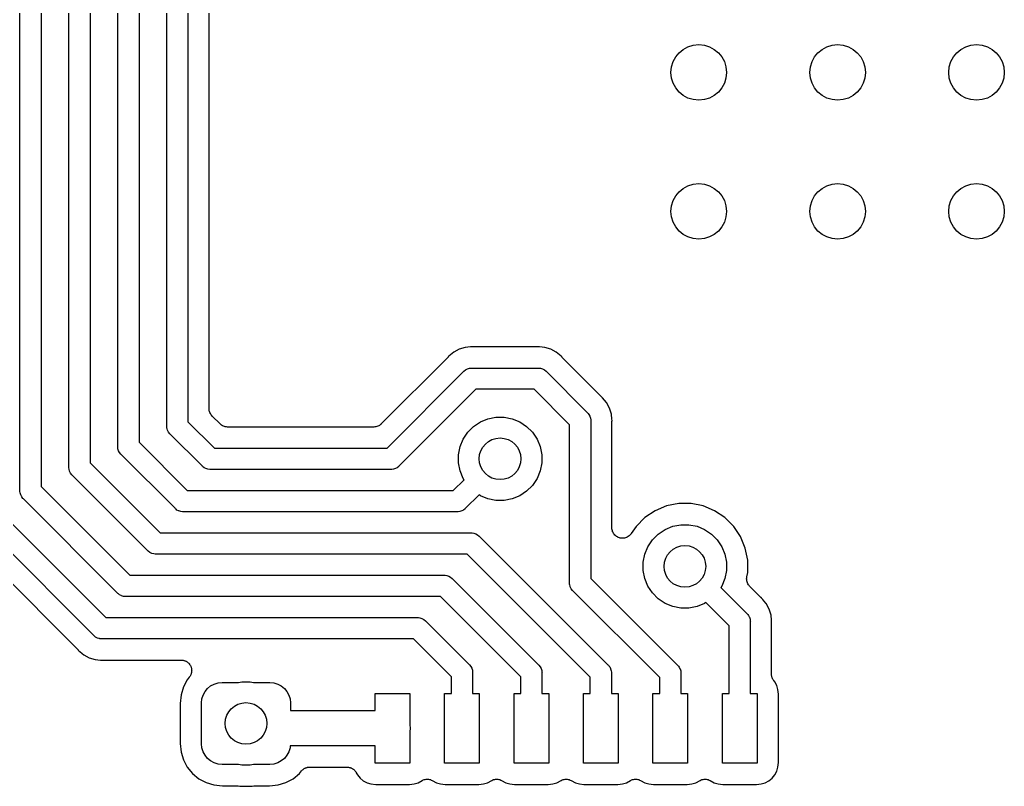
# Model space of a CAD drawing. Extents: x 0.48 to 2.43, y -7.79 to -4.85.
# Drawn here: x 1.3036 to 1.5827, y -6.5172 to -6.3 of the extents above; entities that cross this region are included whole.
import ezdxf

# ---------------------------------------------------------------- set-up
doc = ezdxf.new("R2010")
doc.units = 0
doc.header["$MEASUREMENT"] = 0
doc.layers.add('BLACK', color=7, linetype='CONTINUOUS')

msp = doc.modelspace()

# ---------------------------------------------------------------- linework, layer by layer
at = {"layer": 'BLACK', "linetype": 'CONTINUOUS'}
for p, q in [((1.30364, -6.43337), (1.30364, -5.95482)), ((1.30964, -5.95592), (1.30964, -6.43228)), ((1.31751, -6.42666), (1.31751, -5.96057)), ((1.32351, -5.96167), (1.32351, -6.42557)), ((1.33139, -6.42085), (1.33139, -5.96632)), ((1.33739, -5.96741), (1.33739, -6.41976)), ((1.34526, -6.41504), (1.34526, -5.97207)), ((1.35126, -5.97316), (1.35126, -6.41395)), ((1.35726, -6.41022), (1.35726, -6.00315)), ((1.42661, -6.39422), (1.42523, -6.39535)), ((1.42817, -6.39339), (1.42661, -6.39422)), ((1.42987, -6.39287), (1.42817, -6.39339)), ((1.43133, -6.39273), (1.42987, -6.39287)), ((1.43163, -6.3927), (1.43133, -6.39273)), ((1.43133, -6.39273), (1.43133, -6.39273)), ((1.43192, -6.39273), (1.43163, -6.3927)), ((1.43205, -6.39273), (1.43192, -6.39273)), ((1.43218, -6.39274), (1.43205, -6.39273)), ((1.43222, -6.39274), (1.43218, -6.39274)), ((1.45004, -6.39274), (1.43222, -6.39274)), ((1.45017, -6.39273), (1.45004, -6.39274)), ((1.4503, -6.39273), (1.45017, -6.39273)), ((1.45034, -6.39273), (1.4503, -6.39273)), ((1.45063, -6.3927), (1.45034, -6.39273)), ((1.45093, -6.39273), (1.45063, -6.3927)), ((1.4524, -6.39287), (1.45093, -6.39273)), ((1.45093, -6.39273), (1.45093, -6.39273)), ((1.45409, -6.39339), (1.4524, -6.39287)), ((1.45566, -6.39422), (1.45409, -6.39339)), ((1.45703, -6.39535), (1.45566, -6.39422)), ((1.42485, -6.3958), (1.40608, -6.41456)), ((1.42493, -6.3957), (1.42485, -6.3958)), ((1.42502, -6.39561), (1.42493, -6.3957)), ((1.42505, -6.39558), (1.42502, -6.39561)), ((1.42523, -6.39535), (1.42505, -6.39558)), ((1.45722, -6.39558), (1.45703, -6.39535)), ((1.45731, -6.39567), (1.45722, -6.39558)), ((1.45738, -6.39577), (1.45731, -6.39567)), ((1.45741, -6.3958), (1.45738, -6.39577)), ((1.46838, -6.40676), (1.45741, -6.3958)), ((1.40769, -6.42144), (1.4294, -6.39973)), ((1.4294, -6.39973), (1.4295, -6.39961)), ((1.4295, -6.39961), (1.42995, -6.39924)), ((1.42995, -6.39924), (1.43048, -6.39896)), ((1.43048, -6.39896), (1.43104, -6.39879)), ((1.43104, -6.39879), (1.43148, -6.39874)), ((1.43148, -6.39874), (1.43163, -6.39873)), ((1.43148, -6.39874), (1.43148, -6.39874)), ((1.43163, -6.39873), (1.43178, -6.39874)), ((1.43178, -6.39874), (1.45049, -6.39874)), ((1.45049, -6.39874), (1.45063, -6.39873)), ((1.45063, -6.39873), (1.45078, -6.39874)), ((1.45078, -6.39874), (1.45078, -6.39874)), ((1.45078, -6.39874), (1.45122, -6.39879)), ((1.45122, -6.39879), (1.45179, -6.39896)), ((1.45179, -6.39896), (1.45231, -6.39924)), ((1.45231, -6.39924), (1.45277, -6.39961)), ((1.45277, -6.39961), (1.45286, -6.39973)), ((1.45286, -6.39973), (1.46445, -6.41131)), ((1.43287, -6.40474), (1.41116, -6.42646)), ((1.44939, -6.40474), (1.43287, -6.40474)), ((1.45943, -6.41478), (1.44939, -6.40474)), ((1.46847, -6.40684), (1.46838, -6.40676)), ((1.46856, -6.40693), (1.46847, -6.40684)), ((1.4686, -6.40696), (1.46856, -6.40693)), ((1.46882, -6.40714), (1.4686, -6.40696)), ((1.46995, -6.40852), (1.46882, -6.40714)), ((1.35729, -6.4105), (1.35726, -6.41022)), ((1.35731, -6.41077), (1.35729, -6.4105)), ((1.35732, -6.41078), (1.35731, -6.41077)), ((1.35732, -6.4108), (1.35732, -6.41078)), ((1.3574, -6.41107), (1.35732, -6.4108)), ((1.47078, -6.41008), (1.46995, -6.40852)), ((1.4713, -6.41178), (1.47078, -6.41008)), ((1.35747, -6.41133), (1.3574, -6.41107)), ((1.35748, -6.41135), (1.35747, -6.41133)), ((1.35749, -6.41136), (1.35748, -6.41135)), ((1.35762, -6.41161), (1.35749, -6.41136)), ((1.35774, -6.41185), (1.35762, -6.41161)), ((1.35775, -6.41186), (1.35774, -6.41185)), ((1.35776, -6.41188), (1.35775, -6.41186)), ((1.35793, -6.41209), (1.35776, -6.41188)), ((1.35811, -6.41231), (1.35793, -6.41209)), ((1.35813, -6.41233), (1.35811, -6.41231)), ((1.35814, -6.41234), (1.35813, -6.41233)), ((1.35813, -6.41233), (1.35813, -6.41233)), ((1.35813, -6.41233), (1.35813, -6.41233)), ((1.36036, -6.41456), (1.35814, -6.41234)), ((1.43415, -6.41396), (1.4363, -6.41307)), ((1.4363, -6.41307), (1.43858, -6.41262)), ((1.43858, -6.41262), (1.44091, -6.41262)), ((1.44091, -6.41262), (1.44319, -6.41307)), ((1.44319, -6.41307), (1.44534, -6.41396)), ((1.46445, -6.41131), (1.46456, -6.41141)), ((1.46456, -6.41141), (1.46475, -6.41164)), ((1.46475, -6.41164), (1.46494, -6.41186)), ((1.46494, -6.41186), (1.46518, -6.41233)), ((1.46518, -6.41233), (1.46521, -6.41239)), ((1.46521, -6.41239), (1.46539, -6.41295)), ((1.46539, -6.41295), (1.46543, -6.41339)), ((1.46543, -6.41339), (1.46544, -6.41354)), ((1.46544, -6.41354), (1.46543, -6.41369)), ((1.46543, -6.41369), (1.46543, -6.45833)), ((1.47144, -6.41324), (1.4713, -6.41178)), ((1.47147, -6.41354), (1.47144, -6.41324)), ((1.47144, -6.41324), (1.47144, -6.41324)), ((1.47144, -6.41383), (1.47147, -6.41354)), ((1.34524, -6.41519), (1.34526, -6.41504)), ((1.34527, -6.41544), (1.34524, -6.41519)), ((1.3453, -6.41578), (1.34527, -6.41544)), ((1.34534, -6.4159), (1.3453, -6.41578)), ((1.34547, -6.41634), (1.34534, -6.4159)), ((1.34557, -6.41653), (1.34547, -6.41634)), ((1.34575, -6.41686), (1.34557, -6.41653)), ((1.35126, -6.41395), (1.35875, -6.42144)), ((1.36057, -6.41474), (1.36036, -6.41456)), ((1.36079, -6.41491), (1.36057, -6.41474)), ((1.3608, -6.41492), (1.36079, -6.41491)), ((1.36081, -6.41493), (1.3608, -6.41492)), ((1.36106, -6.41506), (1.36081, -6.41493)), ((1.3613, -6.4152), (1.36106, -6.41506)), ((1.36131, -6.4152), (1.3613, -6.4152)), ((1.36133, -6.41521), (1.36131, -6.4152)), ((1.36159, -6.41529), (1.36133, -6.41521)), ((1.36186, -6.41537), (1.36159, -6.41529)), ((1.36187, -6.41538), (1.36186, -6.41537)), ((1.36189, -6.41538), (1.36187, -6.41538)), ((1.36216, -6.41541), (1.36189, -6.41538)), ((1.36244, -6.41544), (1.36216, -6.41541)), ((1.36247, -6.41544), (1.36244, -6.41544)), ((1.36248, -6.41544), (1.36247, -6.41544)), ((1.36247, -6.41544), (1.36247, -6.41544)), ((1.36247, -6.41544), (1.36247, -6.41544)), ((1.40396, -6.41544), (1.36248, -6.41544)), ((1.40424, -6.41541), (1.40396, -6.41544)), ((1.40451, -6.41539), (1.40424, -6.41541)), ((1.40453, -6.41538), (1.40451, -6.41539)), ((1.40455, -6.41538), (1.40453, -6.41538)), ((1.40481, -6.4153), (1.40455, -6.41538)), ((1.40508, -6.41522), (1.40481, -6.4153)), ((1.40509, -6.41522), (1.40508, -6.41522)), ((1.40511, -6.41521), (1.40509, -6.41522)), ((1.40535, -6.41508), (1.40511, -6.41521)), ((1.4056, -6.41496), (1.40535, -6.41508)), ((1.40561, -6.41495), (1.4056, -6.41496)), ((1.40562, -6.41494), (1.40561, -6.41495)), ((1.40584, -6.41476), (1.40562, -6.41494)), ((1.40605, -6.41459), (1.40584, -6.41476)), ((1.40608, -6.41457), (1.40605, -6.41459)), ((1.40608, -6.41456), (1.40608, -6.41457)), ((1.40608, -6.41457), (1.40608, -6.41457)), ((1.40608, -6.41457), (1.40608, -6.41457)), ((1.43057, -6.4169), (1.43222, -6.41525)), ((1.43222, -6.41525), (1.43415, -6.41396)), ((1.44534, -6.41396), (1.44727, -6.41525)), ((1.44727, -6.41525), (1.44892, -6.4169)), ((1.45943, -6.45943), (1.45943, -6.41478)), ((1.47143, -6.41409), (1.47144, -6.41396)), ((1.47143, -6.41413), (1.47143, -6.41409)), ((1.47143, -6.44395), (1.47143, -6.41413)), ((1.47144, -6.41396), (1.47144, -6.41383)), ((1.34613, -6.41732), (1.34575, -6.41686)), ((1.34624, -6.41741), (1.34613, -6.41732)), ((1.35528, -6.42646), (1.34624, -6.41741)), ((1.42839, -6.42098), (1.42928, -6.41883)), ((1.42928, -6.41883), (1.43057, -6.4169)), ((1.44892, -6.4169), (1.45021, -6.41883)), ((1.45021, -6.41883), (1.4511, -6.42098)), ((1.33137, -6.421), (1.33139, -6.42085)), ((1.33139, -6.42115), (1.33137, -6.421)), ((1.33143, -6.42159), (1.33139, -6.42115)), ((1.33139, -6.42115), (1.33139, -6.42115)), ((1.3316, -6.42215), (1.33143, -6.42159)), ((1.33188, -6.42267), (1.3316, -6.42215)), ((1.33739, -6.41976), (1.35107, -6.43344)), ((1.35875, -6.42144), (1.40769, -6.42144)), ((1.42793, -6.42327), (1.42839, -6.42098)), ((1.4511, -6.42098), (1.45156, -6.42327)), ((1.33225, -6.42313), (1.33188, -6.42267)), ((1.33237, -6.42322), (1.33225, -6.42313)), ((1.3476, -6.43846), (1.33237, -6.42322)), ((1.42793, -6.42559), (1.42793, -6.42327)), ((1.45156, -6.42327), (1.45156, -6.42559)), ((1.3175, -6.42681), (1.31751, -6.42666)), ((1.31751, -6.42696), (1.3175, -6.42681)), ((1.31755, -6.4274), (1.31751, -6.42696)), ((1.31751, -6.42696), (1.31751, -6.42696)), ((1.31773, -6.42796), (1.31755, -6.4274)), ((1.32351, -6.42557), (1.34338, -6.44544)), ((1.35538, -6.42657), (1.35528, -6.42646)), ((1.35584, -6.42695), (1.35538, -6.42657)), ((1.35636, -6.42722), (1.35584, -6.42695)), ((1.35692, -6.4274), (1.35636, -6.42722)), ((1.35751, -6.42745), (1.35692, -6.4274)), ((1.35692, -6.4274), (1.35692, -6.4274)), ((1.35766, -6.42744), (1.35751, -6.42745)), ((1.40879, -6.42744), (1.35766, -6.42744)), ((1.40893, -6.42745), (1.40879, -6.42744)), ((1.40908, -6.42744), (1.40893, -6.42745)), ((1.40952, -6.4274), (1.40908, -6.42744)), ((1.40908, -6.42744), (1.40908, -6.42744)), ((1.41009, -6.42722), (1.40952, -6.4274)), ((1.41061, -6.42695), (1.41009, -6.42722)), ((1.41107, -6.42657), (1.41061, -6.42695)), ((1.41116, -6.42646), (1.41107, -6.42657)), ((1.42839, -6.42787), (1.42793, -6.42559)), ((1.45156, -6.42559), (1.4511, -6.42787)), ((1.318, -6.42848), (1.31773, -6.42796)), ((1.31838, -6.42894), (1.318, -6.42848)), ((1.31849, -6.42904), (1.31838, -6.42894)), ((1.33992, -6.45046), (1.31849, -6.42904)), ((1.42649, -6.43344), (1.42953, -6.4304)), ((1.42928, -6.43002), (1.42839, -6.42787)), ((1.42953, -6.4304), (1.42928, -6.43002)), ((1.45021, -6.43002), (1.44892, -6.43196)), ((1.4511, -6.42787), (1.45021, -6.43002)), ((1.30964, -6.43228), (1.3348, -6.45744)), ((1.44892, -6.43196), (1.44727, -6.4336)), ((1.30362, -6.43352), (1.30364, -6.43337)), ((1.30364, -6.43367), (1.30362, -6.43352)), ((1.30368, -6.43411), (1.30364, -6.43367)), ((1.30364, -6.43367), (1.30364, -6.43367)), ((1.30385, -6.43467), (1.30368, -6.43411)), ((1.30413, -6.4352), (1.30385, -6.43467)), ((1.3045, -6.43565), (1.30413, -6.4352)), ((1.30462, -6.43575), (1.3045, -6.43565)), ((1.33133, -6.46246), (1.30462, -6.43575)), ((1.35107, -6.43344), (1.42649, -6.43344)), ((1.43377, -6.43464), (1.42996, -6.43846)), ((1.43415, -6.4349), (1.43377, -6.43464)), ((1.4363, -6.43579), (1.43415, -6.4349)), ((1.43858, -6.43624), (1.4363, -6.43579)), ((1.44319, -6.43579), (1.44091, -6.43624)), ((1.44534, -6.4349), (1.44319, -6.43579)), ((1.44727, -6.4336), (1.44534, -6.4349)), ((1.29576, -6.43719), (1.32801, -6.46944)), ((1.34769, -6.43857), (1.3476, -6.43846)), ((1.34788, -6.43872), (1.34769, -6.43857)), ((1.34815, -6.43895), (1.34788, -6.43872)), ((1.42987, -6.43857), (1.42941, -6.43895)), ((1.42996, -6.43846), (1.42987, -6.43857)), ((1.44091, -6.43624), (1.43858, -6.43624)), ((1.48693, -6.43779), (1.48369, -6.43914)), ((1.49037, -6.43711), (1.48693, -6.43779)), ((1.49388, -6.43711), (1.49037, -6.43711)), ((1.49732, -6.43779), (1.49388, -6.43711)), ((1.50056, -6.43914), (1.49732, -6.43779)), ((1.32455, -6.47446), (1.29074, -6.44066)), ((1.34856, -6.43916), (1.34815, -6.43895)), ((1.34867, -6.43922), (1.34856, -6.43916)), ((1.34924, -6.4394), (1.34867, -6.43922)), ((1.34968, -6.43944), (1.34924, -6.4394)), ((1.34983, -6.43945), (1.34968, -6.43944)), ((1.34968, -6.43944), (1.34968, -6.43944)), ((1.34997, -6.43944), (1.34983, -6.43945)), ((1.42759, -6.43944), (1.34997, -6.43944)), ((1.42773, -6.43945), (1.42759, -6.43944)), ((1.42788, -6.43944), (1.42773, -6.43945)), ((1.42832, -6.4394), (1.42788, -6.43944)), ((1.42788, -6.43944), (1.42788, -6.43944)), ((1.42889, -6.43922), (1.42832, -6.4394)), ((1.42941, -6.43895), (1.42889, -6.43922)), ((1.48077, -6.44109), (1.47829, -6.44357)), ((1.48369, -6.43914), (1.48077, -6.44109)), ((1.50348, -6.44109), (1.50056, -6.43914)), ((1.50596, -6.44357), (1.50348, -6.44109)), ((1.47146, -6.44424), (1.47143, -6.44395)), ((1.47149, -6.44452), (1.47146, -6.44424)), ((1.47829, -6.44357), (1.47692, -6.44561)), ((1.4846, -6.44575), (1.48653, -6.44445)), ((1.48653, -6.44445), (1.48868, -6.44356)), ((1.48868, -6.44356), (1.49096, -6.44311)), ((1.49096, -6.44311), (1.49329, -6.44311)), ((1.49329, -6.44311), (1.49557, -6.44356)), ((1.49557, -6.44356), (1.49772, -6.44445)), ((1.49772, -6.44445), (1.49966, -6.44575)), ((1.50791, -6.44648), (1.50596, -6.44357)), ((1.28755, -6.44595), (1.31999, -6.47839)), ((1.34338, -6.44544), (1.43153, -6.44544)), ((1.43153, -6.44544), (1.43167, -6.44543)), ((1.43167, -6.44543), (1.43182, -6.44544)), ((1.43182, -6.44544), (1.43182, -6.44544)), ((1.43182, -6.44544), (1.43226, -6.44548)), ((1.43226, -6.44548), (1.43283, -6.44566)), ((1.43283, -6.44566), (1.43335, -6.44593)), ((1.43335, -6.44593), (1.43381, -6.44631)), ((1.43381, -6.44631), (1.4339, -6.44642)), ((1.4339, -6.44642), (1.47032, -6.48285)), ((1.47149, -6.44453), (1.47149, -6.44452)), ((1.47157, -6.44481), (1.47149, -6.44453)), ((1.47149, -6.44453), (1.47149, -6.44453)), ((1.47165, -6.44508), (1.47157, -6.44481)), ((1.47166, -6.44509), (1.47165, -6.44508)), ((1.47179, -6.44534), (1.47166, -6.44509)), ((1.47166, -6.44509), (1.47166, -6.44509)), ((1.47193, -6.4456), (1.47179, -6.44534)), ((1.47193, -6.44561), (1.47193, -6.4456)), ((1.47193, -6.4456), (1.47193, -6.4456)), ((1.47211, -6.44582), (1.47193, -6.44561)), ((1.4723, -6.44605), (1.47211, -6.44582)), ((1.4723, -6.44606), (1.4723, -6.44605)), ((1.47252, -6.44624), (1.4723, -6.44606)), ((1.4723, -6.44606), (1.4723, -6.44606)), ((1.47275, -6.44643), (1.47252, -6.44624)), ((1.47301, -6.44657), (1.47275, -6.44643)), ((1.47275, -6.44643), (1.47275, -6.44643)), ((1.47275, -6.44643), (1.47275, -6.44643)), ((1.47326, -6.44671), (1.47301, -6.44657)), ((1.47327, -6.44671), (1.47326, -6.44671)), ((1.47326, -6.44671), (1.47326, -6.44671)), ((1.47355, -6.4468), (1.47327, -6.44671)), ((1.47382, -6.44688), (1.47355, -6.4468)), ((1.47383, -6.44689), (1.47382, -6.44688)), ((1.47382, -6.44688), (1.47382, -6.44688)), ((1.47412, -6.44692), (1.47383, -6.44689)), ((1.4744, -6.44695), (1.47412, -6.44692)), ((1.47441, -6.44695), (1.4744, -6.44695)), ((1.4744, -6.44695), (1.4744, -6.44695)), ((1.4747, -6.44692), (1.47441, -6.44695)), ((1.47498, -6.44689), (1.4747, -6.44692)), ((1.47499, -6.44689), (1.47498, -6.44689)), ((1.47527, -6.44681), (1.47499, -6.44689)), ((1.47499, -6.44689), (1.47499, -6.44689)), ((1.47555, -6.44673), (1.47527, -6.44681)), ((1.47581, -6.4466), (1.47555, -6.44673)), ((1.47555, -6.44673), (1.47555, -6.44673)), ((1.47555, -6.44673), (1.47555, -6.44673)), ((1.47607, -6.44646), (1.47581, -6.4466)), ((1.4763, -6.44628), (1.47607, -6.44646)), ((1.47607, -6.44646), (1.47607, -6.44646)), ((1.47607, -6.44646), (1.47607, -6.44646)), ((1.47652, -6.4461), (1.4763, -6.44628)), ((1.47653, -6.44609), (1.47652, -6.4461)), ((1.47671, -6.44587), (1.47653, -6.44609)), ((1.47653, -6.44609), (1.47653, -6.44609)), ((1.4769, -6.44565), (1.47671, -6.44587)), ((1.47691, -6.44564), (1.4769, -6.44564)), ((1.4769, -6.44564), (1.4769, -6.44565)), ((1.47692, -6.44561), (1.47691, -6.44564)), ((1.47691, -6.44564), (1.47691, -6.44564)), ((1.48295, -6.44739), (1.4846, -6.44575)), ((1.49966, -6.44575), (1.5013, -6.44739)), ((1.50925, -6.44973), (1.50791, -6.44648)), ((1.48077, -6.45148), (1.48166, -6.44933)), ((1.48166, -6.44933), (1.48295, -6.44739)), ((1.5013, -6.44739), (1.50259, -6.44933)), ((1.50259, -6.44933), (1.50348, -6.45148)), ((1.50994, -6.45317), (1.50925, -6.44973)), ((1.34001, -6.45057), (1.33992, -6.45046)), ((1.34047, -6.45095), (1.34001, -6.45057)), ((1.34099, -6.45123), (1.34047, -6.45095)), ((1.34155, -6.4514), (1.34099, -6.45123)), ((1.34199, -6.45144), (1.34155, -6.4514)), ((1.34214, -6.45145), (1.34199, -6.45144)), ((1.34199, -6.45144), (1.34199, -6.45144)), ((1.34229, -6.45144), (1.34214, -6.45145)), ((1.43043, -6.45144), (1.34229, -6.45144)), ((1.46531, -6.48631), (1.43043, -6.45144)), ((1.48031, -6.45376), (1.48077, -6.45148)), ((1.50348, -6.45148), (1.50394, -6.45376)), ((1.48031, -6.45608), (1.48031, -6.45376)), ((1.50394, -6.45376), (1.50394, -6.45608)), ((1.50994, -6.45668), (1.50994, -6.45317)), ((1.3348, -6.45744), (1.42391, -6.45744)), ((1.42391, -6.45744), (1.42405, -6.45743)), ((1.42405, -6.45743), (1.4242, -6.45744)), ((1.4242, -6.45744), (1.4242, -6.45744)), ((1.4242, -6.45744), (1.42464, -6.45748)), ((1.42464, -6.45748), (1.42521, -6.45766)), ((1.42521, -6.45766), (1.42573, -6.45793)), ((1.42573, -6.45793), (1.42619, -6.45831)), ((1.42619, -6.45831), (1.42628, -6.45842)), ((1.42628, -6.45842), (1.45064, -6.48278)), ((1.46543, -6.45833), (1.49001, -6.48291)), ((1.48077, -6.45837), (1.48031, -6.45608)), ((1.48166, -6.46052), (1.48077, -6.45837)), ((1.50348, -6.45837), (1.50259, -6.46052)), ((1.50394, -6.45608), (1.50348, -6.45837)), ((1.50964, -6.45843), (1.50967, -6.45816)), ((1.50964, -6.45845), (1.50964, -6.45843)), ((1.50964, -6.45846), (1.50964, -6.45845)), ((1.50967, -6.45874), (1.50964, -6.45846)), ((1.50967, -6.45816), (1.5097, -6.45788)), ((1.5097, -6.45788), (1.50994, -6.45668)), ((1.45942, -6.45957), (1.45943, -6.45943)), ((1.45946, -6.46007), (1.45942, -6.45957)), ((1.45947, -6.46016), (1.45946, -6.46007)), ((1.45957, -6.46049), (1.45947, -6.46016)), ((1.45964, -6.46073), (1.45957, -6.46049)), ((1.45992, -6.46125), (1.45964, -6.46073)), ((1.4603, -6.46171), (1.45992, -6.46125)), ((1.45992, -6.46125), (1.45992, -6.46125)), ((1.48295, -6.46245), (1.48166, -6.46052)), ((1.50259, -6.46052), (1.50234, -6.46089)), ((1.50234, -6.46089), (1.50969, -6.46825)), ((1.50969, -6.45902), (1.50967, -6.45874)), ((1.5097, -6.45903), (1.50969, -6.45902)), ((1.5097, -6.45904), (1.5097, -6.45903)), ((1.50978, -6.45931), (1.5097, -6.45904)), ((1.50985, -6.45958), (1.50978, -6.45931)), ((1.50986, -6.45959), (1.50985, -6.45958)), ((1.50987, -6.45961), (1.50986, -6.45959)), ((1.51, -6.45985), (1.50987, -6.45961)), ((1.51012, -6.4601), (1.51, -6.45985)), ((1.51013, -6.46011), (1.51012, -6.4601)), ((1.51014, -6.46012), (1.51013, -6.46011)), ((1.51031, -6.46034), (1.51014, -6.46012)), ((1.51049, -6.46056), (1.51031, -6.46034)), ((1.51051, -6.46058), (1.51049, -6.46056)), ((1.51052, -6.46059), (1.51051, -6.46058)), ((1.51051, -6.46058), (1.51051, -6.46058)), ((1.51051, -6.46058), (1.51051, -6.46058)), ((1.51362, -6.46369), (1.51052, -6.46059)), ((1.33142, -6.46257), (1.33133, -6.46246)), ((1.3316, -6.46272), (1.33142, -6.46257)), ((1.33188, -6.46295), (1.3316, -6.46272)), ((1.33235, -6.4632), (1.33188, -6.46295)), ((1.3324, -6.46323), (1.33235, -6.4632)), ((1.33297, -6.4634), (1.3324, -6.46323)), ((1.33341, -6.46344), (1.33297, -6.4634)), ((1.33356, -6.46346), (1.33341, -6.46344)), ((1.33341, -6.46344), (1.33341, -6.46344)), ((1.3337, -6.46344), (1.33356, -6.46346)), ((1.42281, -6.46344), (1.3337, -6.46344)), ((1.44562, -6.48625), (1.42281, -6.46344)), ((1.46041, -6.4618), (1.4603, -6.46171)), ((1.48499, -6.48638), (1.46041, -6.4618)), ((1.4846, -6.4641), (1.48295, -6.46245)), ((1.51372, -6.46377), (1.51362, -6.46369)), ((1.51381, -6.46386), (1.51372, -6.46377)), ((1.51384, -6.46389), (1.51381, -6.46386)), ((1.51407, -6.46408), (1.51384, -6.46389)), ((1.48653, -6.46539), (1.4846, -6.4641)), ((1.48868, -6.46628), (1.48653, -6.46539)), ((1.49096, -6.46673), (1.48868, -6.46628)), ((1.49329, -6.46673), (1.49096, -6.46673)), ((1.49557, -6.46628), (1.49329, -6.46673)), ((1.49772, -6.46539), (1.49557, -6.46628)), ((1.4981, -6.46514), (1.49772, -6.46539)), ((1.50468, -6.47172), (1.4981, -6.46514)), ((1.51426, -6.46431), (1.51407, -6.46408)), ((1.51454, -6.46465), (1.51426, -6.46431)), ((1.51426, -6.46431), (1.51426, -6.46431)), ((1.5152, -6.46545), (1.51454, -6.46465)), ((1.51454, -6.46465), (1.51454, -6.46465)), ((1.51603, -6.46701), (1.5152, -6.46545)), ((1.32801, -6.46944), (1.41629, -6.46944)), ((1.41629, -6.46944), (1.41643, -6.46943)), ((1.41643, -6.46943), (1.41658, -6.46944)), ((1.41658, -6.46944), (1.41658, -6.46944)), ((1.41658, -6.46944), (1.41702, -6.46948)), ((1.41702, -6.46948), (1.41759, -6.46966)), ((1.50969, -6.46825), (1.50981, -6.46834)), ((1.50981, -6.46834), (1.51, -6.46857)), ((1.51, -6.46857), (1.51018, -6.4688)), ((1.51018, -6.4688), (1.51039, -6.46919)), ((1.51039, -6.46919), (1.51046, -6.46932)), ((1.51046, -6.46932), (1.51063, -6.46988)), ((1.51621, -6.46759), (1.51603, -6.46701)), ((1.51655, -6.46871), (1.51621, -6.46759)), ((1.51621, -6.46759), (1.51621, -6.46759)), ((1.51669, -6.47017), (1.51655, -6.46871)), ((1.41759, -6.46966), (1.41811, -6.46993)), ((1.41811, -6.46993), (1.41856, -6.47031)), ((1.41856, -6.47031), (1.41866, -6.47042)), ((1.41866, -6.47042), (1.43095, -6.48272)), ((1.50468, -6.49094), (1.50468, -6.47172)), ((1.51063, -6.46988), (1.51068, -6.47031)), ((1.51068, -6.47031), (1.51069, -6.47047)), ((1.51069, -6.47047), (1.51068, -6.47062)), ((1.51068, -6.47062), (1.51068, -6.49094)), ((1.51668, -6.47102), (1.51669, -6.47089)), ((1.51668, -6.47106), (1.51668, -6.47102)), ((1.51668, -6.48538), (1.51668, -6.47106)), ((1.51669, -6.47018), (1.51669, -6.47017)), ((1.51672, -6.47047), (1.51669, -6.47018)), ((1.51669, -6.47077), (1.51672, -6.47047)), ((1.51669, -6.47089), (1.51669, -6.47077)), ((1.32464, -6.47457), (1.32455, -6.47446)), ((1.3251, -6.47495), (1.32464, -6.47457)), ((1.32562, -6.47523), (1.3251, -6.47495)), ((1.32615, -6.47539), (1.32562, -6.47523)), ((1.32618, -6.4754), (1.32615, -6.47539)), ((1.32677, -6.47546), (1.32618, -6.4754)), ((1.32692, -6.47544), (1.32677, -6.47546)), ((1.41519, -6.47544), (1.32692, -6.47544)), ((1.42594, -6.48619), (1.41519, -6.47544)), ((1.31999, -6.47839), (1.32002, -6.47842)), ((1.32002, -6.47842), (1.3201, -6.47852)), ((1.3201, -6.47852), (1.32019, -6.47861)), ((1.32019, -6.47861), (1.32038, -6.47884)), ((1.32038, -6.47884), (1.32061, -6.47902)), ((1.32061, -6.47902), (1.32061, -6.47903)), ((1.32061, -6.47903), (1.32129, -6.47958)), ((1.32129, -6.47958), (1.32129, -6.47958)), ((1.32129, -6.47958), (1.32175, -6.47996)), ((1.32175, -6.47996), (1.32331, -6.4808)), ((1.32331, -6.4808), (1.32501, -6.48131)), ((1.32501, -6.48131), (1.32648, -6.48146)), ((1.32648, -6.48146), (1.32648, -6.48146)), ((1.32648, -6.48146), (1.32677, -6.48148)), ((1.32677, -6.48148), (1.32707, -6.48146)), ((1.32707, -6.48146), (1.32711, -6.48145)), ((1.32711, -6.48145), (1.32723, -6.48145)), ((1.32723, -6.48145), (1.32736, -6.48144)), ((1.32736, -6.48144), (1.34932, -6.48144)), ((1.34932, -6.48144), (1.34937, -6.48144)), ((1.34937, -6.48144), (1.34951, -6.48146)), ((1.34951, -6.48146), (1.34965, -6.48146)), ((1.34965, -6.48146), (1.3498, -6.48149)), ((1.3498, -6.48149), (1.34995, -6.48151)), ((1.34995, -6.48151), (1.35008, -6.48155)), ((1.35008, -6.48155), (1.35022, -6.48158)), ((1.35022, -6.48158), (1.35036, -6.48164)), ((1.35036, -6.48164), (1.35051, -6.48168)), ((1.35051, -6.48168), (1.35063, -6.48175)), ((1.35063, -6.48175), (1.35076, -6.48181)), ((1.35076, -6.48181), (1.35089, -6.48189)), ((1.35089, -6.48189), (1.35102, -6.48197)), ((1.35102, -6.48197), (1.35113, -6.48206)), ((1.35113, -6.48206), (1.35124, -6.48214)), ((1.35124, -6.48214), (1.35135, -6.48224)), ((1.35135, -6.48224), (1.35147, -6.48234)), ((1.35147, -6.48234), (1.35156, -6.48245)), ((1.35156, -6.48245), (1.35166, -6.48255)), ((1.35166, -6.48255), (1.35174, -6.48268)), ((1.35174, -6.48268), (1.35184, -6.4828)), ((1.35184, -6.4828), (1.3519, -6.48292)), ((1.3519, -6.48292), (1.35198, -6.48304)), ((1.35198, -6.48304), (1.35204, -6.48318)), ((1.35204, -6.48318), (1.35211, -6.48332)), ((1.35211, -6.48332), (1.35215, -6.48345)), ((1.35215, -6.48345), (1.3522, -6.48358)), ((1.3522, -6.48358), (1.35223, -6.48373)), ((1.43095, -6.48272), (1.43107, -6.48281)), ((1.43107, -6.48281), (1.43144, -6.48327)), ((1.43144, -6.48327), (1.43172, -6.48379)), ((1.45064, -6.48278), (1.45075, -6.48288)), ((1.45075, -6.48288), (1.45113, -6.48333)), ((1.45113, -6.48333), (1.45141, -6.48386)), ((1.47032, -6.48285), (1.47044, -6.48294)), ((1.47044, -6.48294), (1.47054, -6.48307)), ((1.47054, -6.48307), (1.47081, -6.4834)), ((1.47081, -6.4834), (1.47105, -6.48384)), ((1.49001, -6.48291), (1.49012, -6.483)), ((1.49012, -6.483), (1.4903, -6.48322)), ((1.4903, -6.48322), (1.4905, -6.48346)), ((1.4905, -6.48346), (1.49074, -6.48392)), ((1.35164, -6.48634), (1.35108, -6.48703)), ((1.35172, -6.48623), (1.35164, -6.48634)), ((1.35181, -6.48612), (1.35172, -6.48623)), ((1.35188, -6.48598), (1.35181, -6.48612)), ((1.35197, -6.48586), (1.35188, -6.48598)), ((1.35202, -6.48573), (1.35197, -6.48586)), ((1.35209, -6.4856), (1.35202, -6.48573)), ((1.35214, -6.48546), (1.35209, -6.4856)), ((1.35219, -6.48532), (1.35214, -6.48546)), ((1.35222, -6.48518), (1.35219, -6.48532)), ((1.35226, -6.48504), (1.35222, -6.48518)), ((1.35223, -6.48373), (1.35227, -6.48388)), ((1.35228, -6.48489), (1.35226, -6.48504)), ((1.35227, -6.48388), (1.35228, -6.48402)), ((1.35228, -6.48402), (1.35231, -6.48416)), ((1.35231, -6.48474), (1.35228, -6.48489)), ((1.35231, -6.48416), (1.35231, -6.48431)), ((1.35231, -6.48431), (1.35232, -6.48446)), ((1.35232, -6.48446), (1.35231, -6.4846)), ((1.35231, -6.4846), (1.35231, -6.48474)), ((1.42594, -6.49094), (1.42594, -6.48619)), ((1.43172, -6.48379), (1.43189, -6.48436)), ((1.43189, -6.48436), (1.43193, -6.48477)), ((1.43193, -6.48477), (1.43195, -6.48494)), ((1.43195, -6.48494), (1.43194, -6.48509)), ((1.43194, -6.48509), (1.43194, -6.49094)), ((1.44562, -6.49094), (1.44562, -6.48625)), ((1.45141, -6.48386), (1.45158, -6.48442)), ((1.45158, -6.48442), (1.45162, -6.48486)), ((1.45162, -6.48486), (1.45164, -6.48501)), ((1.45164, -6.48501), (1.45162, -6.48516)), ((1.45162, -6.48516), (1.45162, -6.49094)), ((1.46531, -6.49094), (1.46531, -6.48631)), ((1.47105, -6.48384), (1.47109, -6.48392)), ((1.47109, -6.48392), (1.47126, -6.48448)), ((1.47126, -6.48448), (1.4713, -6.48489)), ((1.4713, -6.48489), (1.47132, -6.48507)), ((1.47132, -6.48507), (1.47131, -6.48522)), ((1.47131, -6.48522), (1.47131, -6.49094)), ((1.49074, -6.48392), (1.49078, -6.48398)), ((1.49078, -6.48398), (1.49095, -6.48455)), ((1.49095, -6.48455), (1.49099, -6.48499)), ((1.49099, -6.48499), (1.49101, -6.48514)), ((1.49101, -6.48514), (1.49099, -6.48528)), ((1.49099, -6.48528), (1.49099, -6.49094)), ((1.51669, -6.48551), (1.51668, -6.48538)), ((1.51669, -6.48564), (1.51669, -6.48551)), ((1.51672, -6.4858), (1.51669, -6.48564)), ((1.51673, -6.48597), (1.51672, -6.4858)), ((1.51677, -6.48609), (1.51673, -6.48597)), ((1.5168, -6.48622), (1.51677, -6.48609)), ((1.51686, -6.48637), (1.5168, -6.48622)), ((1.5169, -6.48653), (1.51686, -6.48637)), ((1.34999, -6.48907), (1.34932, -6.49129)), ((1.35108, -6.48703), (1.34999, -6.48907)), ((1.35682, -6.4895), (1.3577, -6.48877)), ((1.3577, -6.48877), (1.3587, -6.48824)), ((1.3587, -6.48824), (1.35979, -6.48791)), ((1.35979, -6.48791), (1.36093, -6.4878)), ((1.36093, -6.4878), (1.36556, -6.4878)), ((1.36556, -6.4878), (1.36655, -6.4876)), ((1.36655, -6.4876), (1.36888, -6.4876)), ((1.36888, -6.4876), (1.36987, -6.4878)), ((1.36987, -6.4878), (1.37451, -6.4878)), ((1.37451, -6.4878), (1.37564, -6.48791)), ((1.37564, -6.48791), (1.37673, -6.48824)), ((1.37673, -6.48824), (1.37773, -6.48877)), ((1.37773, -6.48877), (1.37861, -6.4895)), ((1.48499, -6.49094), (1.48499, -6.48638)), ((1.51696, -6.48664), (1.5169, -6.48653)), ((1.51701, -6.48676), (1.51696, -6.48664)), ((1.5171, -6.4869), (1.51701, -6.48676)), ((1.51718, -6.48704), (1.5171, -6.4869)), ((1.51726, -6.48714), (1.51718, -6.48704)), ((1.51733, -6.48725), (1.51726, -6.48714)), ((1.51736, -6.48729), (1.51733, -6.48725)), ((1.51761, -6.4876), (1.51736, -6.48729)), ((1.51817, -6.48864), (1.51761, -6.4876)), ((1.51851, -6.48977), (1.51817, -6.48864)), ((1.34932, -6.49129), (1.34907, -6.49375)), ((1.35523, -6.49247), (1.35556, -6.49138)), ((1.35556, -6.49138), (1.3561, -6.49038)), ((1.3561, -6.49038), (1.35682, -6.4895)), ((1.37861, -6.4895), (1.37934, -6.49038)), ((1.37934, -6.49038), (1.37987, -6.49138)), ((1.37987, -6.49138), (1.3802, -6.49247)), ((1.40433, -6.49579), (1.40433, -6.49094)), ((1.40433, -6.49094), (1.41417, -6.49094)), ((1.41417, -6.49094), (1.41417, -6.49979)), ((1.42402, -6.51063), (1.42402, -6.49094)), ((1.42402, -6.49094), (1.42594, -6.49094)), ((1.43194, -6.49094), (1.43386, -6.49094)), ((1.43386, -6.49094), (1.43386, -6.51063)), ((1.4437, -6.51063), (1.4437, -6.49094)), ((1.4437, -6.49094), (1.44562, -6.49094)), ((1.45162, -6.49094), (1.45354, -6.49094)), ((1.45354, -6.49094), (1.45354, -6.51063)), ((1.46339, -6.51063), (1.46339, -6.49094)), ((1.46339, -6.49094), (1.46531, -6.49094)), ((1.47131, -6.49094), (1.47323, -6.49094)), ((1.47323, -6.49094), (1.47323, -6.51063)), ((1.48307, -6.51063), (1.48307, -6.49094)), ((1.48307, -6.49094), (1.48499, -6.49094)), ((1.49099, -6.49094), (1.49291, -6.49094)), ((1.49291, -6.49094), (1.49291, -6.51063)), ((1.50276, -6.51063), (1.50276, -6.49094)), ((1.50276, -6.49094), (1.50468, -6.49094)), ((1.51068, -6.49094), (1.5126, -6.49094)), ((1.5126, -6.49094), (1.5126, -6.51063)), ((1.51864, -6.49109), (1.51851, -6.48977)), ((1.51864, -6.51048), (1.51864, -6.49109)), ((1.34907, -6.49375), (1.34907, -6.50507)), ((1.35512, -6.4936), (1.35523, -6.49247)), ((1.35512, -6.50522), (1.35512, -6.4936)), ((1.3802, -6.49247), (1.38031, -6.4936)), ((1.38031, -6.4936), (1.38031, -6.49579)), ((1.38031, -6.49579), (1.40433, -6.49579)), ((1.41417, -6.49979), (1.41418, -6.49981)), ((1.41418, -6.49981), (1.41428, -6.50079)), ((1.41418, -6.50177), (1.41417, -6.50179)), ((1.41417, -6.50179), (1.41417, -6.51063)), ((1.41428, -6.50079), (1.41418, -6.50177)), ((1.34907, -6.50507), (1.34932, -6.50753)), ((1.35523, -6.50635), (1.35512, -6.50522)), ((1.38026, -6.50579), (1.3802, -6.50635)), ((1.40433, -6.50579), (1.38026, -6.50579)), ((1.40433, -6.51063), (1.40433, -6.50579)), ((1.34932, -6.50753), (1.34999, -6.50975)), ((1.35556, -6.50744), (1.35523, -6.50635)), ((1.3561, -6.50844), (1.35556, -6.50744)), ((1.35682, -6.50932), (1.3561, -6.50844)), ((1.37934, -6.50844), (1.37861, -6.50932)), ((1.37987, -6.50744), (1.37934, -6.50844)), ((1.3802, -6.50635), (1.37987, -6.50744)), ((1.34999, -6.50975), (1.35108, -6.51179)), ((1.3577, -6.51004), (1.35682, -6.50932)), ((1.3587, -6.51058), (1.3577, -6.51004)), ((1.35979, -6.51091), (1.3587, -6.51058)), ((1.36093, -6.51102), (1.35979, -6.51091)), ((1.36556, -6.51102), (1.36093, -6.51102)), ((1.36655, -6.51122), (1.36556, -6.51102)), ((1.36888, -6.51122), (1.36655, -6.51122)), ((1.36987, -6.51102), (1.36888, -6.51122)), ((1.37451, -6.51102), (1.36987, -6.51102)), ((1.37564, -6.51091), (1.37451, -6.51102)), ((1.37673, -6.51058), (1.37564, -6.51091)), ((1.37773, -6.51004), (1.37673, -6.51058)), ((1.37861, -6.50932), (1.37773, -6.51004)), ((1.41417, -6.51063), (1.40433, -6.51063)), ((1.43386, -6.51063), (1.42402, -6.51063)), ((1.45354, -6.51063), (1.4437, -6.51063)), ((1.47323, -6.51063), (1.46339, -6.51063)), ((1.49291, -6.51063), (1.48307, -6.51063)), ((1.5126, -6.51063), (1.50276, -6.51063)), ((1.51851, -6.51181), (1.51864, -6.51048)), ((1.35108, -6.51179), (1.35256, -6.51359)), ((1.35256, -6.51359), (1.35435, -6.51506)), ((1.38108, -6.51506), (1.38288, -6.51359)), ((1.38288, -6.51359), (1.38345, -6.51288)), ((1.38345, -6.51288), (1.38348, -6.51285)), ((1.38348, -6.51285), (1.38357, -6.51276)), ((1.38357, -6.51276), (1.38366, -6.51266)), ((1.38366, -6.51266), (1.38378, -6.51256)), ((1.38378, -6.51256), (1.3839, -6.51244)), ((1.3839, -6.51244), (1.38401, -6.51237)), ((1.38401, -6.51237), (1.38411, -6.51229)), ((1.38411, -6.51229), (1.38425, -6.51221)), ((1.38425, -6.51221), (1.38439, -6.51212)), ((1.38439, -6.51212), (1.38451, -6.51208)), ((1.38451, -6.51208), (1.38463, -6.51201)), ((1.38463, -6.51201), (1.38478, -6.51197)), ((1.38478, -6.51197), (1.38493, -6.51191)), ((1.38493, -6.51191), (1.38506, -6.51188)), ((1.38506, -6.51188), (1.38519, -6.51184)), ((1.38519, -6.51184), (1.38535, -6.51183)), ((1.38535, -6.51183), (1.38551, -6.5118)), ((1.38551, -6.5118), (1.38564, -6.5118)), ((1.38564, -6.5118), (1.38577, -6.51179)), ((1.38577, -6.51179), (1.39635, -6.51179)), ((1.39635, -6.51179), (1.39639, -6.51179)), ((1.39639, -6.51179), (1.39652, -6.5118)), ((1.39652, -6.5118), (1.39665, -6.5118)), ((1.39665, -6.5118), (1.39681, -6.51184)), ((1.39681, -6.51184), (1.39697, -6.51185)), ((1.39697, -6.51185), (1.3971, -6.51189)), ((1.3971, -6.51189), (1.39723, -6.51192)), ((1.39723, -6.51192), (1.39738, -6.51198)), ((1.39738, -6.51198), (1.39753, -6.51203)), ((1.39753, -6.51203), (1.39765, -6.51209)), ((1.39765, -6.51209), (1.39777, -6.51215)), ((1.39777, -6.51215), (1.3979, -6.51223)), ((1.3979, -6.51223), (1.39804, -6.51231)), ((1.39804, -6.51231), (1.39814, -6.5124)), ((1.39814, -6.5124), (1.39826, -6.51247)), ((1.39826, -6.51247), (1.39837, -6.51259)), ((1.39837, -6.51259), (1.39849, -6.51269)), ((1.39849, -6.51269), (1.39857, -6.51279)), ((1.39857, -6.51279), (1.39867, -6.51289)), ((1.39867, -6.51289), (1.39876, -6.51302)), ((1.39876, -6.51302), (1.39886, -6.51314)), ((1.39886, -6.51314), (1.39892, -6.51326)), ((1.39892, -6.51326), (1.39899, -6.51337)), ((1.39899, -6.51337), (1.39932, -6.51398)), ((1.39932, -6.51398), (1.40007, -6.51489)), ((1.51686, -6.51489), (1.51761, -6.51398)), ((1.51761, -6.51398), (1.51817, -6.51294)), ((1.51817, -6.51294), (1.51851, -6.51181)), ((1.35435, -6.51506), (1.3564, -6.51615)), ((1.3564, -6.51615), (1.35862, -6.51683)), ((1.35862, -6.51683), (1.36107, -6.51707)), ((1.36107, -6.51707), (1.3649, -6.51707)), ((1.3649, -6.51707), (1.36494, -6.51707)), ((1.36494, -6.51707), (1.36521, -6.5171)), ((1.37027, -6.51709), (1.37054, -6.51707)), ((1.37054, -6.51707), (1.37436, -6.51707)), ((1.37436, -6.51707), (1.37682, -6.51683)), ((1.37682, -6.51683), (1.37904, -6.51615)), ((1.37904, -6.51615), (1.38108, -6.51506)), ((1.40007, -6.51489), (1.40098, -6.51564)), ((1.40098, -6.51564), (1.40202, -6.5162)), ((1.40202, -6.5162), (1.40315, -6.51654)), ((1.40315, -6.51654), (1.40448, -6.51667)), ((1.40448, -6.51667), (1.41403, -6.51667)), ((1.41403, -6.51667), (1.41535, -6.51654)), ((1.41535, -6.51654), (1.41648, -6.5162)), ((1.41648, -6.5162), (1.41768, -6.51556)), ((1.41768, -6.51556), (1.41769, -6.51555)), ((1.41769, -6.51555), (1.41772, -6.51554)), ((1.41769, -6.51555), (1.41769, -6.51555)), ((1.41769, -6.51555), (1.41769, -6.51555)), ((1.41772, -6.51554), (1.41798, -6.51543)), ((1.41798, -6.51543), (1.41823, -6.51533)), ((1.41823, -6.51533), (1.41825, -6.51533)), ((1.41825, -6.51533), (1.41826, -6.51532)), ((1.41826, -6.51532), (1.41853, -6.51527)), ((1.41853, -6.51527), (1.41881, -6.51522)), ((1.41881, -6.51522), (1.41882, -6.51522)), ((1.41882, -6.51522), (1.41884, -6.51522)), ((1.41884, -6.51522), (1.41911, -6.51522)), ((1.41911, -6.51522), (1.41939, -6.51522)), ((1.41939, -6.51522), (1.41941, -6.51522)), ((1.41941, -6.51522), (1.41942, -6.51522)), ((1.41942, -6.51522), (1.41969, -6.51528)), ((1.41969, -6.51528), (1.41997, -6.51533)), ((1.41997, -6.51533), (1.41998, -6.51534)), ((1.41998, -6.51534), (1.42, -6.51534)), ((1.42, -6.51534), (1.42025, -6.51545)), ((1.42025, -6.51545), (1.42051, -6.51556)), ((1.42051, -6.51556), (1.42171, -6.5162)), ((1.42171, -6.5162), (1.42284, -6.51654)), ((1.42284, -6.51654), (1.42416, -6.51667)), ((1.42416, -6.51667), (1.43371, -6.51667)), ((1.43371, -6.51667), (1.43503, -6.51654)), ((1.43503, -6.51654), (1.43617, -6.5162)), ((1.43617, -6.5162), (1.43737, -6.51556)), ((1.43737, -6.51556), (1.43738, -6.51555)), ((1.43738, -6.51555), (1.4374, -6.51554)), ((1.43738, -6.51555), (1.43738, -6.51555)), ((1.43738, -6.51555), (1.43738, -6.51555)), ((1.4374, -6.51554), (1.43766, -6.51543)), ((1.43766, -6.51543), (1.43792, -6.51533)), ((1.43792, -6.51533), (1.43793, -6.51533)), ((1.43793, -6.51533), (1.43795, -6.51532)), ((1.43795, -6.51532), (1.43822, -6.51527)), ((1.43822, -6.51527), (1.43849, -6.51522)), ((1.43849, -6.51522), (1.43851, -6.51522)), ((1.43851, -6.51522), (1.43852, -6.51522)), ((1.43852, -6.51522), (1.4388, -6.51522)), ((1.4388, -6.51522), (1.43908, -6.51522)), ((1.43908, -6.51522), (1.43909, -6.51522)), ((1.43909, -6.51522), (1.43911, -6.51522)), ((1.43911, -6.51522), (1.43938, -6.51528)), ((1.43938, -6.51528), (1.43965, -6.51533)), ((1.43965, -6.51533), (1.43967, -6.51534)), ((1.43967, -6.51534), (1.43968, -6.51534)), ((1.43968, -6.51534), (1.43993, -6.51545)), ((1.43993, -6.51545), (1.44019, -6.51556)), ((1.44019, -6.51556), (1.44139, -6.5162)), ((1.44139, -6.5162), (1.44252, -6.51654)), ((1.44252, -6.51654), (1.44385, -6.51667)), ((1.44385, -6.51667), (1.4534, -6.51667)), ((1.4534, -6.51667), (1.45472, -6.51654)), ((1.45472, -6.51654), (1.45585, -6.5162)), ((1.45585, -6.5162), (1.45705, -6.51556)), ((1.45705, -6.51556), (1.45706, -6.51555)), ((1.45706, -6.51555), (1.45709, -6.51554)), ((1.45706, -6.51555), (1.45706, -6.51555)), ((1.45706, -6.51555), (1.45706, -6.51555)), ((1.45709, -6.51554), (1.45735, -6.51543)), ((1.45735, -6.51543), (1.4576, -6.51533)), ((1.4576, -6.51533), (1.45762, -6.51533)), ((1.45762, -6.51533), (1.45763, -6.51532)), ((1.45763, -6.51532), (1.4579, -6.51527)), ((1.4579, -6.51527), (1.45818, -6.51522)), ((1.45818, -6.51522), (1.45819, -6.51522)), ((1.45819, -6.51522), (1.45821, -6.51522)), ((1.45821, -6.51522), (1.45848, -6.51522)), ((1.45848, -6.51522), (1.45876, -6.51522)), ((1.45876, -6.51522), (1.45878, -6.51522)), ((1.45878, -6.51522), (1.45879, -6.51522)), ((1.45879, -6.51522), (1.45906, -6.51528)), ((1.45906, -6.51528), (1.45934, -6.51533)), ((1.45934, -6.51533), (1.45935, -6.51534)), ((1.45935, -6.51534), (1.45937, -6.51534)), ((1.45937, -6.51534), (1.45962, -6.51545)), ((1.45962, -6.51545), (1.45988, -6.51556)), ((1.45988, -6.51556), (1.46108, -6.5162)), ((1.46108, -6.5162), (1.46221, -6.51654)), ((1.46221, -6.51654), (1.46353, -6.51667)), ((1.46353, -6.51667), (1.47308, -6.51667)), ((1.47308, -6.51667), (1.4744, -6.51654)), ((1.4744, -6.51654), (1.47554, -6.5162)), ((1.47554, -6.5162), (1.47674, -6.51556)), ((1.47674, -6.51556), (1.47675, -6.51555)), ((1.47675, -6.51555), (1.47677, -6.51554)), ((1.47675, -6.51555), (1.47675, -6.51555)), ((1.47675, -6.51555), (1.47675, -6.51555)), ((1.47677, -6.51554), (1.47703, -6.51543)), ((1.47703, -6.51543), (1.47729, -6.51533)), ((1.47729, -6.51533), (1.4773, -6.51533)), ((1.4773, -6.51533), (1.47732, -6.51532)), ((1.47732, -6.51532), (1.47759, -6.51527)), ((1.47759, -6.51527), (1.47786, -6.51522)), ((1.47786, -6.51522), (1.47788, -6.51522)), ((1.47788, -6.51522), (1.47789, -6.51522)), ((1.47789, -6.51522), (1.47817, -6.51522)), ((1.47817, -6.51522), (1.47845, -6.51522)), ((1.47845, -6.51522), (1.47846, -6.51522)), ((1.47846, -6.51522), (1.47848, -6.51522)), ((1.47848, -6.51522), (1.47875, -6.51528)), ((1.47875, -6.51528), (1.47902, -6.51533)), ((1.47902, -6.51533), (1.47904, -6.51534)), ((1.47904, -6.51534), (1.47905, -6.51534)), ((1.47905, -6.51534), (1.4793, -6.51545)), ((1.4793, -6.51545), (1.47956, -6.51556)), ((1.47956, -6.51556), (1.48076, -6.5162)), ((1.48076, -6.5162), (1.48189, -6.51654)), ((1.48189, -6.51654), (1.48322, -6.51667)), ((1.48322, -6.51667), (1.49277, -6.51667)), ((1.49277, -6.51667), (1.49409, -6.51654)), ((1.49409, -6.51654), (1.49522, -6.5162)), ((1.49522, -6.5162), (1.49642, -6.51556)), ((1.49642, -6.51556), (1.49643, -6.51555)), ((1.49643, -6.51555), (1.49646, -6.51554)), ((1.49643, -6.51555), (1.49643, -6.51555)), ((1.49643, -6.51555), (1.49643, -6.51555)), ((1.49646, -6.51554), (1.49672, -6.51543)), ((1.49672, -6.51543), (1.49697, -6.51533)), ((1.49697, -6.51533), (1.49699, -6.51533)), ((1.49699, -6.51533), (1.497, -6.51532)), ((1.497, -6.51532), (1.49727, -6.51527)), ((1.49727, -6.51527), (1.49755, -6.51522)), ((1.49755, -6.51522), (1.49756, -6.51522)), ((1.49756, -6.51522), (1.49758, -6.51522)), ((1.49758, -6.51522), (1.49785, -6.51522)), ((1.49785, -6.51522), (1.49813, -6.51522)), ((1.49813, -6.51522), (1.49815, -6.51522)), ((1.49815, -6.51522), (1.49816, -6.51522)), ((1.49816, -6.51522), (1.49843, -6.51528)), ((1.49843, -6.51528), (1.49871, -6.51533)), ((1.49871, -6.51533), (1.49872, -6.51534)), ((1.49872, -6.51534), (1.49874, -6.51534)), ((1.49874, -6.51534), (1.49899, -6.51545)), ((1.49899, -6.51545), (1.49925, -6.51556)), ((1.49925, -6.51556), (1.50045, -6.5162)), ((1.50045, -6.5162), (1.50158, -6.51654)), ((1.50158, -6.51654), (1.5029, -6.51667)), ((1.5029, -6.51667), (1.51245, -6.51667)), ((1.51245, -6.51667), (1.51377, -6.51654)), ((1.51377, -6.51654), (1.51491, -6.5162)), ((1.51491, -6.5162), (1.51595, -6.51564)), ((1.51595, -6.51564), (1.51686, -6.51489)), ((1.36521, -6.5171), (1.36548, -6.51712)), ((1.36548, -6.51712), (1.36596, -6.51722)), ((1.36596, -6.51722), (1.36947, -6.51722)), ((1.36947, -6.51722), (1.36995, -6.51712)), ((1.36995, -6.51712), (1.36995, -6.51712)), ((1.36995, -6.51712), (1.36995, -6.51712)), ((1.36995, -6.51712), (1.36995, -6.51712)), ((1.36995, -6.51712), (1.36999, -6.51712)), ((1.36999, -6.51712), (1.37027, -6.51709))]:
    msp.add_line(p, q, dxfattribs=at)
at = {"layer": 'BLACK'}
for centre, radius in [((1.49606, -6.31496), 0.007874), ((1.53543, -6.31496), 0.007874), ((1.5748, -6.31496), 0.007874), ((1.49606, -6.35433), 0.007874), ((1.53543, -6.35433), 0.007874), ((1.5748, -6.35433), 0.007874), ((1.43974, -6.42443), 0.005906), ((1.49213, -6.45492), 0.005906), ((1.36772, -6.49941), 0.005906)]:
    msp.add_circle(centre, radius, dxfattribs=at)

doc.saveas('drawing.dxf')
